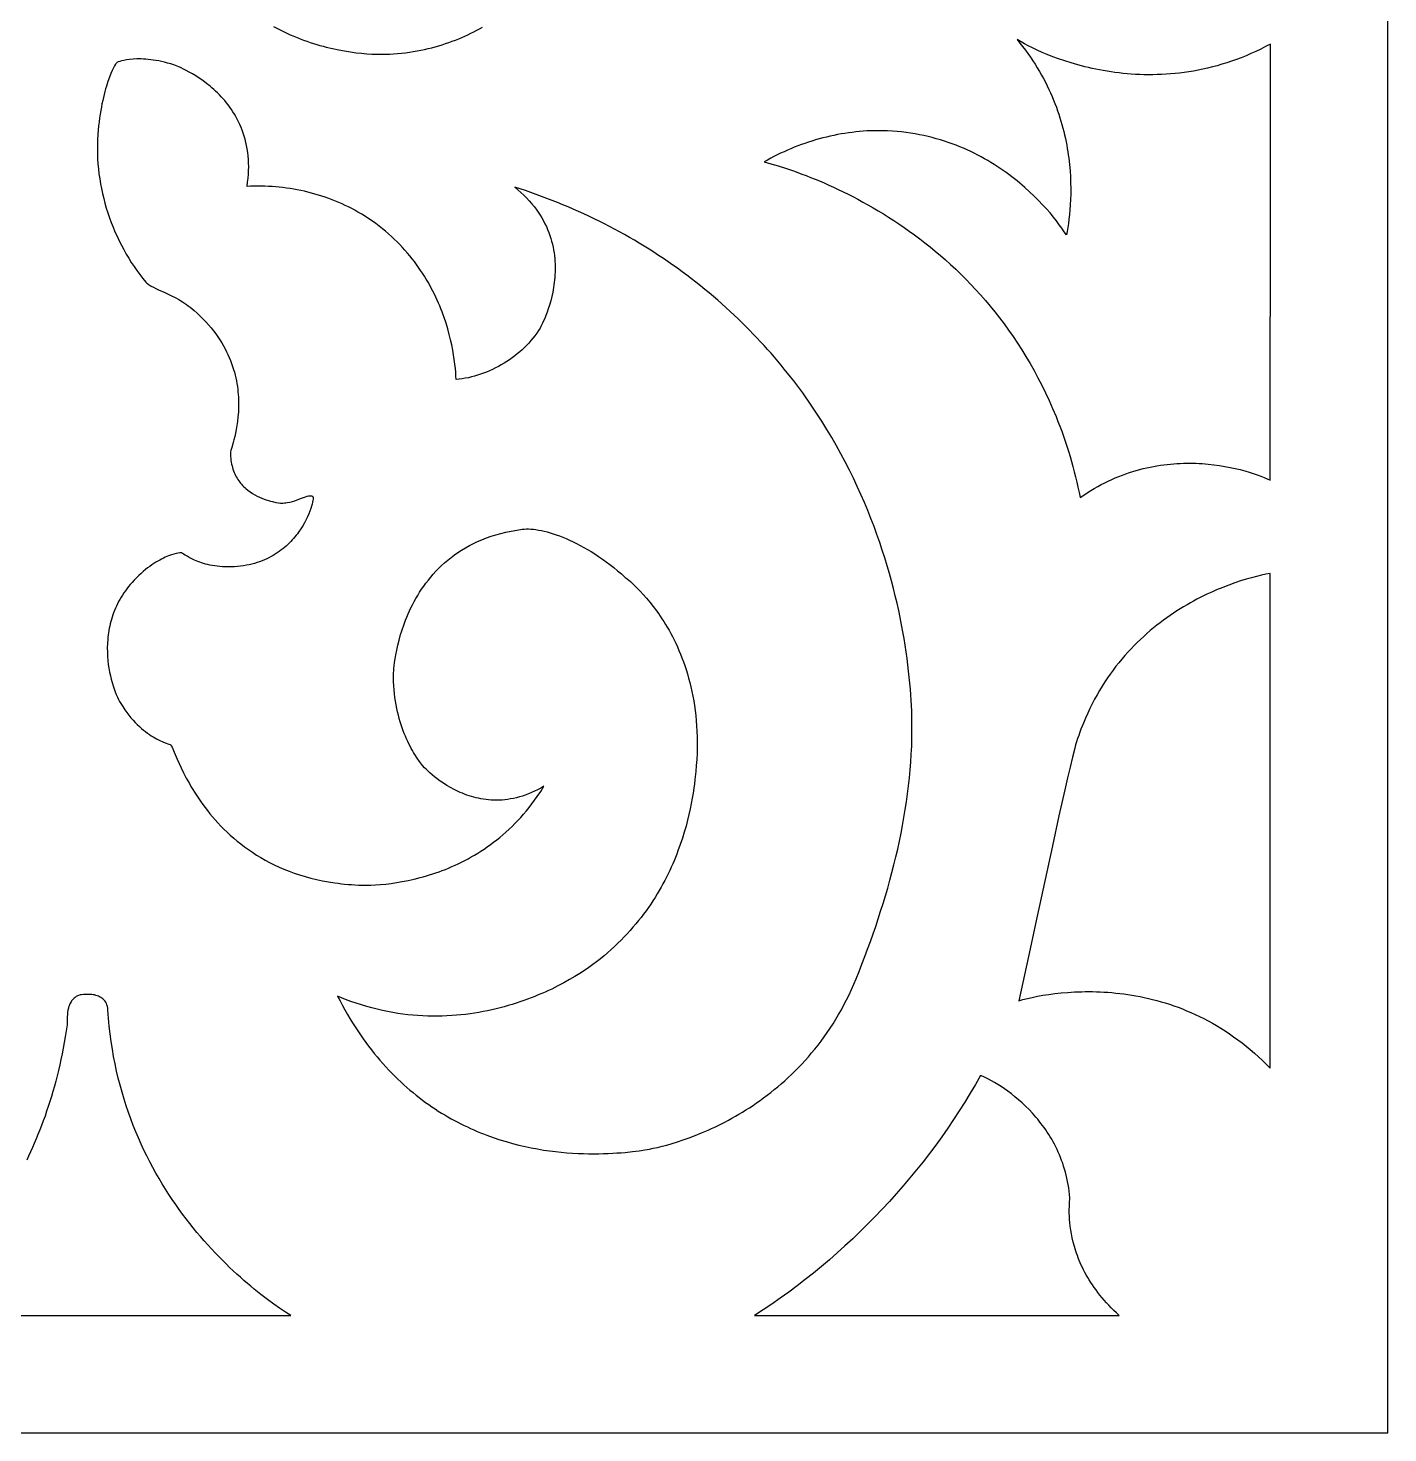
# Model space of a CAD drawing. Extents: x -250 to 250, y -250 to 250.
# Drawn here: x 18.2 to 250, y -250 to -10.6 of the extents above; entities that cross this region are included whole.
import ezdxf

# ---------------------------------------------------------------- set-up
doc = ezdxf.new("R2010")
doc.units = 0
doc.layers.add('LAYER_1', color=18, linetype='CONTINUOUS')
doc.layers.add('LAYER_2', color=18, linetype='CONTINUOUS')

msp = doc.modelspace()

# ---------------------------------------------------------------- linework, layer by layer
at = {"layer": 'LAYER_1'}
msp.add_lwpolyline([(-250, -250), (250, -250), (250, 250), (-250, 250)], close=True, dxfattribs=at)
at = {"layer": 'LAYER_2'}
for points in [[(60.09, -10.37), (60.66, -10.68), (61.23, -10.97), (61.8, -11.25), (62.37, -11.52), (62.94, -11.78), (63.51, -12.02), (64.08, -12.26), (64.64, -12.48), (65.2, -12.69), (65.77, -12.89), (66.32, -13.08), (66.88, -13.26), (67.43, -13.43), (67.98, -13.59), (68.53, -13.74), (69.07, -13.88), (70.13, -14.14), (71.18, -14.36), (72.2, -14.55), (73.19, -14.71), (74.16, -14.84), (75.09, -14.94), (75.99, -15.01), (76.85, -15.07), (77.67, -15.1), (78.45, -15.11), (79.18, -15.1), (79.87, -15.08), (80.51, -15.04), (81.2, -14.99), (81.88, -14.92), (82.56, -14.84), (83.23, -14.75), (83.89, -14.65), (84.54, -14.54), (85.18, -14.41), (85.81, -14.28), (86.43, -14.14), (87.04, -13.99), (87.65, -13.82), (88.24, -13.65), (88.83, -13.48), (89.41, -13.29), (89.98, -13.09), (90.54, -12.89), (91.09, -12.68), (91.64, -12.46), (92.17, -12.24), (92.7, -12.01), (93.21, -11.77), (93.72, -11.53), (94.22, -11.28), (94.72, -11.02), (95.2, -10.77), (95.67, -10.5)], [(2.92, -230), (63, -230), (62.09, -229.41), (61.12, -228.76), (60.1, -228.04), (59.04, -227.26), (57.93, -226.42), (57.36, -225.97), (56.79, -225.5), (56.21, -225.02), (55.62, -224.53), (55.02, -224.01), (54.42, -223.48), (53.82, -222.94), (53.21, -222.37), (52.59, -221.8), (51.98, -221.2), (51.36, -220.59), (50.74, -219.96), (50.11, -219.31), (49.49, -218.65), (48.87, -217.97), (48.25, -217.27), (47.63, -216.56), (47.02, -215.83), (46.4, -215.08), (45.79, -214.31), (45.19, -213.53), (44.58, -212.73), (43.99, -211.92), (43.4, -211.08), (42.82, -210.23), (42.24, -209.37), (41.68, -208.48), (41.12, -207.58), (40.57, -206.66), (40.03, -205.72), (39.5, -204.77), (38.99, -203.8), (38.49, -202.81), (37.99, -201.81), (37.52, -200.78), (37.05, -199.74), (36.6, -198.68), (36.17, -197.61), (35.75, -196.51), (35.35, -195.4), (34.97, -194.27), (34.6, -193.13), (34.26, -191.96), (33.93, -190.78), (33.62, -189.58), (33.34, -188.36), (33.07, -187.13), (32.83, -185.87), (32.61, -184.6), (32.41, -183.31), (32.24, -182), (32.09, -180.68), (31.96, -179.33), (31.86, -177.97), (31.83, -177.65), (31.77, -177.36), (31.69, -177.09), (31.59, -176.84), (31.47, -176.62), (31.33, -176.41), (31.18, -176.23), (31.01, -176.07), (30.83, -175.93), (30.64, -175.8), (30.44, -175.69), (30.23, -175.59), (30.01, -175.51), (29.79, -175.45), (29.56, -175.39), (29.34, -175.35), (29.11, -175.32), (28.89, -175.3), (28.45, -175.28), (28.04, -175.29), (27.68, -175.31), (27.36, -175.35), (27.11, -175.39), (26.85, -175.45), (26.64, -175.56), (26.44, -175.67), (26.25, -175.8), (26.09, -175.93), (25.93, -176.08), (25.8, -176.23), (25.67, -176.38), (25.56, -176.55), (25.46, -176.72), (25.37, -176.89), (25.29, -177.07), (25.22, -177.25), (25.16, -177.44), (25.11, -177.62), (25.03, -178), (24.97, -178.38), (24.94, -178.74), (24.93, -179.1), (24.92, -179.44), (24.92, -180.04), (24.91, -180.28), (24.89, -180.49), (24.74, -181.5), (24.59, -182.5), (24.42, -183.49), (24.24, -184.46), (24.05, -185.42), (23.85, -186.37), (23.64, -187.31), (23.43, -188.24), (23.2, -189.15), (22.97, -190.05), (22.73, -190.94), (22.48, -191.81), (22.22, -192.68), (21.96, -193.53), (21.69, -194.37), (21.41, -195.2), (21.13, -196.01), (20.84, -196.82), (20.54, -197.61), (20.24, -198.39), (19.93, -199.16), (19.62, -199.92), (19.31, -200.67), (18.99, -201.4), (18.67, -202.12), (18.34, -202.83), (18.01, -203.53)]]:
    msp.add_lwpolyline(points, dxfattribs=at)
for points in [[(186.79, -12.59), (187.28, -13.19), (187.75, -13.79), (188.21, -14.39), (188.65, -14.99), (189.07, -15.6), (189.48, -16.21), (189.88, -16.82), (190.25, -17.43), (190.62, -18.04), (190.97, -18.65), (191.3, -19.26), (191.62, -19.87), (191.93, -20.48), (192.22, -21.09), (192.5, -21.7), (192.76, -22.3), (193.02, -22.91), (193.26, -23.52), (193.49, -24.12), (193.7, -24.72), (193.91, -25.32), (194.1, -25.92), (194.28, -26.51), (194.45, -27.1), (194.61, -27.69), (194.76, -28.28), (194.9, -28.86), (195.03, -29.44), (195.15, -30.01), (195.26, -30.58), (195.36, -31.15), (195.45, -31.71), (195.53, -32.26), (195.61, -32.81), (195.73, -33.9), (195.83, -34.96), (195.89, -36), (195.93, -37.01), (195.95, -38), (195.94, -38.95), (195.91, -39.87), (195.87, -40.76), (195.8, -41.62), (195.73, -42.43), (195.64, -43.21), (195.54, -43.94), (195.43, -44.64), (195.32, -45.29), (195.21, -45.89), (194.84, -45.34), (194.44, -44.76), (193.99, -44.15), (193.5, -43.5), (192.98, -42.84), (192.41, -42.15), (191.79, -41.45), (191.14, -40.74), (190.45, -40.01), (189.71, -39.27), (188.93, -38.53), (188.12, -37.8), (187.69, -37.43), (187.26, -37.06), (186.81, -36.69), (186.36, -36.33), (185.89, -35.97), (185.41, -35.61), (184.93, -35.26), (184.43, -34.9), (183.92, -34.56), (183.41, -34.21), (182.88, -33.88), (182.34, -33.54), (181.79, -33.22), (181.23, -32.9), (180.66, -32.58), (180.09, -32.28), (179.5, -31.98), (178.9, -31.68), (178.29, -31.4), (177.67, -31.13), (177.03, -30.86), (176.39, -30.61), (175.74, -30.36), (175.08, -30.13), (174.41, -29.9), (173.73, -29.69), (173.03, -29.49), (172.33, -29.3), (171.62, -29.12), (170.89, -28.96), (170.16, -28.81), (169.42, -28.67), (168.66, -28.55), (167.9, -28.45), (167.12, -28.35), (166.34, -28.28), (165.54, -28.22), (164.74, -28.17), (163.92, -28.14), (163.09, -28.13), (162.47, -28.14), (161.84, -28.16), (161.21, -28.18), (160.58, -28.22), (159.95, -28.27), (159.32, -28.33), (158.69, -28.41), (158.06, -28.49), (157.43, -28.58), (156.8, -28.69), (156.17, -28.8), (155.55, -28.93), (154.92, -29.06), (154.3, -29.21), (153.68, -29.36), (153.07, -29.53), (152.45, -29.71), (151.84, -29.89), (151.23, -30.09), (150.63, -30.29), (150.03, -30.5), (149.43, -30.73), (148.83, -30.96), (148.25, -31.2), (147.66, -31.45), (147.08, -31.71), (146.5, -31.98), (145.93, -32.25), (145.37, -32.54), (144.81, -32.83), (144.26, -33.13), (143.71, -33.44), (144.85, -33.76), (146.06, -34.12), (147.35, -34.53), (148.7, -34.99), (149.41, -35.24), (150.12, -35.51), (150.86, -35.79), (151.6, -36.08), (152.36, -36.38), (153.13, -36.7), (153.92, -37.04), (154.71, -37.39), (155.51, -37.75), (156.33, -38.13), (157.15, -38.53), (157.99, -38.94), (158.83, -39.37), (159.68, -39.82), (160.53, -40.28), (161.39, -40.76), (162.26, -41.25), (163.13, -41.77), (164.01, -42.3), (164.89, -42.85), (165.77, -43.42), (166.65, -44), (167.54, -44.61), (168.42, -45.23), (169.31, -45.88), (170.2, -46.54), (171.08, -47.22), (171.97, -47.93), (172.85, -48.65), (173.73, -49.39), (174.6, -50.16), (175.47, -50.95), (176.34, -51.75), (177.2, -52.58), (178.06, -53.43), (178.9, -54.31), (179.74, -55.2), (180.58, -56.12), (181.4, -57.06), (182.21, -58.03), (183.02, -59.01), (183.81, -60.02), (184.59, -61.06), (185.36, -62.12), (186.12, -63.2), (186.86, -64.31), (187.59, -65.45), (188.31, -66.61), (189.01, -67.79), (189.7, -69), (190.36, -70.24), (191.02, -71.5), (191.65, -72.79), (192.26, -74.1), (192.86, -75.45), (193.44, -76.82), (193.77, -77.65), (194.1, -78.49), (194.41, -79.34), (194.71, -80.19), (195.01, -81.04), (195.29, -81.9), (195.56, -82.76), (195.82, -83.62), (196.07, -84.49), (196.31, -85.36), (196.55, -86.23), (196.77, -87.11), (196.98, -87.99), (197.18, -88.87), (197.38, -89.75), (197.56, -90.63), (198.16, -90.22), (198.75, -89.83), (199.35, -89.45), (199.94, -89.09), (200.54, -88.75), (201.14, -88.43), (201.74, -88.12), (202.34, -87.83), (202.94, -87.55), (203.54, -87.29), (204.14, -87.04), (204.74, -86.81), (205.34, -86.59), (205.94, -86.39), (206.53, -86.2), (207.12, -86.02), (207.72, -85.86), (208.31, -85.71), (208.9, -85.57), (209.48, -85.44), (210.06, -85.33), (210.64, -85.23), (211.22, -85.14), (211.79, -85.06), (212.36, -84.99), (212.93, -84.93), (213.49, -84.88), (214.05, -84.84), (214.6, -84.82), (215.15, -84.8), (215.7, -84.78), (216.24, -84.78), (216.77, -84.79), (217.3, -84.8), (217.82, -84.82), (218.34, -84.85), (219.35, -84.93), (220.34, -85.04), (221.3, -85.17), (222.22, -85.32), (223.12, -85.49), (223.98, -85.67), (224.81, -85.87), (225.6, -86.08), (226.34, -86.3), (227.05, -86.53), (227.72, -86.76), (228.34, -87), (228.91, -87.23), (229.44, -87.46), (229.93, -87.69), (229.96, -69.11), (229.98, -50.53), (230, -31.95), (230, -13.37), (229.16, -13.81), (228.33, -14.23), (227.5, -14.63), (226.66, -15), (225.83, -15.36), (225.01, -15.69), (224.18, -16), (223.35, -16.3), (222.53, -16.57), (221.71, -16.82), (220.9, -17.06), (220.08, -17.27), (219.27, -17.47), (218.47, -17.65), (217.67, -17.82), (216.87, -17.96), (216.08, -18.09), (215.29, -18.21), (214.5, -18.31), (213.72, -18.39), (212.95, -18.46), (212.18, -18.51), (211.42, -18.55), (210.66, -18.58), (209.91, -18.6), (209.17, -18.6), (208.43, -18.59), (207.7, -18.56), (206.98, -18.53), (206.27, -18.48), (205.56, -18.43), (204.86, -18.36), (204.17, -18.29), (203.48, -18.2), (202.81, -18.11), (202.14, -18), (201.49, -17.89), (200.84, -17.77), (200.2, -17.65), (199.57, -17.51), (198.96, -17.38), (198.35, -17.23), (197.75, -17.08), (197.16, -16.92), (196.02, -16.59), (194.93, -16.25), (193.88, -15.89), (192.89, -15.53), (191.94, -15.15), (191.05, -14.78), (190.21, -14.4), (189.43, -14.03), (188.71, -13.66), (188.04, -13.31)], [(106.16, -139.82), (105.62, -140.13), (105.09, -140.41), (104.56, -140.67), (104.03, -140.91), (103.51, -141.13), (102.99, -141.32), (102.48, -141.5), (101.97, -141.65), (101.46, -141.78), (100.96, -141.9), (100.47, -141.99), (99.98, -142.07), (99.5, -142.13), (99.02, -142.17), (98.55, -142.19), (98.09, -142.2), (97.63, -142.2), (97.17, -142.18), (96.73, -142.14), (96.29, -142.1), (95.85, -142.04), (95.43, -141.97), (95.01, -141.88), (94.59, -141.79), (94.19, -141.69), (93.79, -141.57), (93.4, -141.45), (93.01, -141.32), (92.64, -141.18), (92.27, -141.03), (91.91, -140.88), (91.55, -140.72), (91.21, -140.55), (90.87, -140.39), (90.22, -140.03), (89.61, -139.67), (89.03, -139.3), (88.49, -138.93), (87.99, -138.56), (87.53, -138.2), (87.1, -137.85), (86.72, -137.51), (86.38, -137.2), (86.08, -136.92), (85.83, -136.66), (85.46, -136.27), (85.28, -136.06), (84.93, -135.58), (84.55, -135.04), (84.15, -134.43), (83.95, -134.1), (83.75, -133.75), (83.55, -133.38), (83.34, -133), (83.14, -132.6), (82.94, -132.19), (82.74, -131.76), (82.55, -131.31), (82.36, -130.85), (82.17, -130.37), (81.99, -129.87), (81.82, -129.36), (81.65, -128.83), (81.49, -128.29), (81.35, -127.73), (81.21, -127.15), (81.08, -126.56), (80.96, -125.96), (80.86, -125.33), (80.77, -124.7), (80.69, -124.04), (80.63, -123.38), (80.58, -122.69), (80.55, -122), (80.53, -121.29), (80.54, -120.56), (80.56, -120.13), (80.59, -119.76), (80.64, -119.3), (80.71, -118.75), (80.8, -118.12), (80.92, -117.41), (81.07, -116.64), (81.25, -115.81), (81.47, -114.92), (81.73, -113.99), (81.88, -113.51), (82.04, -113.02), (82.21, -112.53), (82.39, -112.02), (82.59, -111.51), (82.79, -110.99), (83.02, -110.47), (83.25, -109.95), (83.5, -109.42), (83.76, -108.89), (84.04, -108.36), (84.34, -107.83), (84.65, -107.3), (84.98, -106.77), (85.32, -106.24), (85.68, -105.72), (86.06, -105.2), (86.46, -104.69), (86.87, -104.18), (87.31, -103.67), (87.76, -103.18), (88.23, -102.69), (88.73, -102.22), (89.24, -101.75), (89.77, -101.29), (90.33, -100.85), (90.91, -100.42), (91.51, -100), (92.13, -99.59), (92.78, -99.2), (93.45, -98.83), (94.14, -98.48), (94.86, -98.14), (95.6, -97.82), (96.36, -97.52), (97.16, -97.24), (97.97, -96.98), (98.82, -96.75), (99.69, -96.53), (100.59, -96.35), (101.52, -96.18), (102.47, -96.04), (102.81, -96.01), (103.17, -95.99), (103.55, -95.99), (103.95, -96.01), (104.37, -96.04), (104.8, -96.1), (105.25, -96.17), (105.72, -96.25), (106.2, -96.36), (106.7, -96.48), (107.21, -96.63), (107.73, -96.79), (108.27, -96.97), (108.82, -97.17), (109.38, -97.39), (109.95, -97.63), (110.53, -97.89), (111.12, -98.16), (111.72, -98.46), (112.33, -98.78), (112.95, -99.12), (113.57, -99.48), (114.2, -99.85), (114.83, -100.25), (115.47, -100.68), (116.12, -101.12), (116.76, -101.58), (117.41, -102.07), (118.07, -102.57), (118.72, -103.1), (119.38, -103.65), (120.03, -104.23), (120.33, -104.48), (120.89, -104.96), (121.25, -105.29), (121.65, -105.67), (122.1, -106.11), (122.58, -106.6), (123.1, -107.16), (123.64, -107.78), (124.21, -108.45), (124.79, -109.19), (125.38, -109.98), (125.68, -110.4), (125.98, -110.84), (126.28, -111.29), (126.58, -111.76), (126.88, -112.24), (127.18, -112.74), (127.48, -113.25), (127.77, -113.78), (128.06, -114.33), (128.34, -114.89), (128.62, -115.47), (128.9, -116.06), (129.17, -116.67), (129.43, -117.3), (129.68, -117.94), (129.93, -118.6), (130.17, -119.27), (130.4, -119.96), (130.62, -120.67), (130.82, -121.39), (131.02, -122.13), (131.21, -122.89), (131.38, -123.66), (131.54, -124.45), (131.69, -125.26), (131.82, -126.08), (131.93, -126.93), (132.03, -127.78), (132.12, -128.66), (132.19, -129.55), (132.24, -130.46), (132.27, -131.39), (132.28, -132.33), (132.28, -133.29), (132.25, -134.27), (132.2, -135.26), (132.13, -136.28), (132.04, -137.31), (131.9, -138.65), (131.81, -139.39), (131.7, -140.17), (131.58, -140.99), (131.44, -141.85), (131.27, -142.74), (131.09, -143.67), (130.88, -144.62), (130.64, -145.6), (130.38, -146.61), (130.08, -147.64), (129.76, -148.69), (129.4, -149.76), (129.01, -150.85), (128.8, -151.4), (128.58, -151.96), (128.35, -152.51), (128.11, -153.07), (127.85, -153.63), (127.59, -154.2), (127.32, -154.76), (127.04, -155.33), (126.75, -155.9), (126.44, -156.47), (126.13, -157.04), (125.8, -157.61), (125.46, -158.18), (125.11, -158.75), (124.74, -159.32), (124.36, -159.89), (123.97, -160.46), (123.57, -161.03), (123.15, -161.6), (122.72, -162.16), (122.28, -162.72), (121.82, -163.28), (121.34, -163.84), (120.86, -164.4), (120.35, -164.95), (119.84, -165.5), (119.3, -166.04), (118.76, -166.58), (118.19, -167.12), (117.61, -167.65), (117.02, -168.18), (116.4, -168.7), (115.78, -169.22), (115.13, -169.73), (114.51, -170.2), (113.83, -170.69), (113.09, -171.19), (112.29, -171.71), (111.44, -172.24), (110.53, -172.77), (109.56, -173.31), (108.54, -173.84), (107.48, -174.37), (106.92, -174.63), (106.36, -174.88), (105.78, -175.14), (105.19, -175.39), (104.59, -175.63), (103.98, -175.87), (103.36, -176.11), (102.73, -176.34), (102.08, -176.56), (101.43, -176.78), (100.76, -176.99), (100.08, -177.19), (99.4, -177.38), (98.7, -177.57), (98, -177.74), (97.28, -177.91), (96.56, -178.07), (95.82, -178.21), (95.08, -178.35), (94.33, -178.47), (93.57, -178.59), (92.8, -178.69), (92.02, -178.77), (91.24, -178.85), (90.44, -178.91), (89.64, -178.95), (88.84, -178.98), (88.02, -179), (87.2, -179), (86.37, -178.98), (85.53, -178.95), (84.69, -178.9), (83.84, -178.83), (82.99, -178.75), (82.13, -178.64), (81.26, -178.52), (80.39, -178.38), (79.51, -178.21), (78.63, -178.03), (77.74, -177.83), (76.85, -177.6), (75.95, -177.36), (75.05, -177.09), (74.14, -176.8), (73.23, -176.48), (72.32, -176.14), (71, -175.61), (71.41, -176.4), (71.82, -177.18), (72.24, -177.94), (72.67, -178.69), (73.1, -179.42), (73.54, -180.13), (73.99, -180.83), (74.44, -181.52), (74.89, -182.19), (75.35, -182.85), (75.82, -183.5), (76.29, -184.13), (76.76, -184.75), (77.25, -185.35), (77.73, -185.94), (78.22, -186.52), (78.71, -187.08), (79.21, -187.63), (79.71, -188.17), (80.22, -188.7), (80.73, -189.21), (81.24, -189.71), (81.76, -190.2), (82.28, -190.68), (82.8, -191.14), (83.32, -191.59), (83.85, -192.03), (84.38, -192.46), (84.92, -192.88), (85.45, -193.29), (85.99, -193.68), (86.53, -194.07), (87.07, -194.44), (87.61, -194.81), (88.16, -195.16), (88.71, -195.5), (89.25, -195.83), (89.8, -196.15), (90.35, -196.47), (90.9, -196.77), (91.46, -197.06), (92.01, -197.34), (92.56, -197.62), (93.11, -197.88), (93.67, -198.13), (94.22, -198.38), (94.77, -198.62), (95.33, -198.85), (95.88, -199.07), (96.43, -199.28), (97.53, -199.67), (98.63, -200.04), (99.72, -200.37), (100.8, -200.68), (101.88, -200.95), (102.95, -201.2), (104.01, -201.43), (105.05, -201.62), (106.09, -201.8), (107.11, -201.95), (108.12, -202.07), (109.11, -202.18), (110.08, -202.27), (111.04, -202.34), (111.97, -202.39), (112.89, -202.42), (113.78, -202.44), (114.65, -202.45), (115.5, -202.44), (116.32, -202.42), (117.11, -202.4), (117.88, -202.36), (118.61, -202.31), (119.32, -202.26), (120, -202.2), (121.25, -202.06), (122.37, -201.92), (123.34, -201.77), (124.15, -201.63), (124.79, -201.51), (125.53, -201.35), (126.31, -201.17), (127.13, -200.95), (128.01, -200.7), (128.93, -200.42), (129.9, -200.09), (130.91, -199.74), (131.96, -199.34), (133.03, -198.9), (134.14, -198.42), (134.7, -198.16), (135.27, -197.9), (135.85, -197.62), (136.43, -197.33), (137.01, -197.03), (137.6, -196.72), (138.19, -196.39), (138.79, -196.05), (139.39, -195.71), (139.99, -195.35), (140.59, -194.97), (141.19, -194.59), (141.8, -194.19), (142.4, -193.77), (143.01, -193.35), (143.61, -192.91), (144.22, -192.46), (144.82, -191.99), (145.42, -191.51), (146.02, -191.02), (146.62, -190.51), (147.21, -189.99), (147.8, -189.45), (148.39, -188.9), (148.97, -188.33), (149.55, -187.75), (150.12, -187.15), (150.68, -186.54), (151.24, -185.91), (151.79, -185.26), (152.34, -184.6), (152.88, -183.93), (153.41, -183.23), (153.93, -182.52), (154.44, -181.79), (154.94, -181.05), (155.44, -180.29), (155.92, -179.51), (156.39, -178.72), (156.85, -177.9), (157.3, -177.07), (157.74, -176.22), (158.16, -175.36), (158.58, -174.47), (158.97, -173.57), (159.36, -172.65), (159.86, -171.39), (160.36, -170.12), (160.85, -168.84), (161.32, -167.57), (161.79, -166.28), (162.25, -164.99), (162.7, -163.7), (163.13, -162.4), (163.55, -161.1), (163.96, -159.79), (164.36, -158.47), (164.75, -157.16), (165.12, -155.84), (165.47, -154.51), (165.81, -153.19), (166.14, -151.85), (166.45, -150.52), (166.74, -149.18), (167.02, -147.84), (167.28, -146.5), (167.52, -145.16), (167.75, -143.81), (167.95, -142.46), (168.14, -141.11), (168.31, -139.76), (168.46, -138.41), (168.58, -137.05), (168.69, -135.7), (168.77, -134.34), (168.84, -132.98), (168.88, -131.63), (168.89, -130.27), (168.89, -129.5), (168.88, -128.69), (168.87, -127.86), (168.84, -126.99), (168.8, -126.1), (168.75, -125.18), (168.69, -124.24), (168.62, -123.27), (168.53, -122.27), (168.43, -121.25), (168.32, -120.21), (168.2, -119.14), (168.06, -118.05), (167.9, -116.94), (167.73, -115.81), (167.54, -114.66), (167.34, -113.49), (167.12, -112.3), (166.88, -111.1), (166.62, -109.88), (166.34, -108.64), (166.05, -107.39), (165.73, -106.12), (165.39, -104.85), (165.04, -103.55), (164.66, -102.25), (164.26, -100.93), (163.83, -99.61), (163.39, -98.28), (162.91, -96.93), (162.42, -95.58), (161.9, -94.22), (161.35, -92.86), (160.78, -91.49), (160.18, -90.11), (159.56, -88.73), (158.91, -87.35), (158.23, -85.96), (157.52, -84.57), (156.78, -83.19), (156.01, -81.8), (155.21, -80.41), (154.38, -79.02), (153.52, -77.64), (152.63, -76.26), (151.7, -74.88), (151.23, -74.19), (150.75, -73.5), (150.26, -72.82), (149.76, -72.14), (149.25, -71.45), (148.73, -70.77), (148.21, -70.09), (147.67, -69.42), (147.13, -68.74), (146.58, -68.07), (146.02, -67.4), (145.45, -66.73), (144.87, -66.06), (144.28, -65.4), (143.68, -64.74), (143.08, -64.08), (142.46, -63.42), (141.84, -62.77), (141.2, -62.12), (140.56, -61.47), (139.9, -60.82), (139.24, -60.18), (138.57, -59.54), (137.88, -58.91), (137.19, -58.28), (136.49, -57.65), (135.78, -57.02), (135.05, -56.4), (134.32, -55.78), (133.58, -55.17), (132.83, -54.56), (132.06, -53.96), (131.29, -53.36), (130.5, -52.76), (129.71, -52.17), (128.9, -51.58), (128.12, -51.02), (127.32, -50.46), (126.52, -49.92), (125.71, -49.38), (124.9, -48.85), (124.08, -48.33), (123.25, -47.81), (122.42, -47.31), (121.58, -46.81), (120.74, -46.32), (119.9, -45.84), (119.04, -45.37), (118.19, -44.91), (117.33, -44.45), (116.46, -44.01), (115.59, -43.57), (114.71, -43.14), (113.83, -42.72), (112.95, -42.31), (112.06, -41.9), (111.17, -41.51), (110.28, -41.12), (109.38, -40.74), (108.48, -40.37), (107.58, -40.01), (106.67, -39.66), (105.76, -39.32), (104.85, -38.98), (103.93, -38.65), (103.02, -38.34), (102.1, -38.03), (101.18, -37.73), (101.73, -38.19), (102.25, -38.65), (102.74, -39.12), (103.21, -39.59), (103.66, -40.07), (104.07, -40.55), (104.47, -41.03), (104.84, -41.52), (105.18, -42.01), (105.5, -42.5), (105.8, -42.99), (106.08, -43.49), (106.34, -43.98), (106.58, -44.48), (106.79, -44.98), (106.99, -45.48), (107.17, -45.97), (107.33, -46.47), (107.47, -46.97), (107.6, -47.46), (107.71, -47.95), (107.8, -48.44), (107.88, -48.93), (107.95, -49.41), (108, -49.89), (108.03, -50.37), (108.06, -50.84), (108.07, -51.3), (108.07, -51.77), (108.06, -52.22), (108.04, -52.67), (108.01, -53.12), (107.97, -53.56), (107.92, -53.99), (107.87, -54.41), (107.81, -54.83), (107.66, -55.63), (107.49, -56.4), (107.31, -57.14), (107.11, -57.83), (106.9, -58.47), (106.7, -59.07), (106.49, -59.62), (106.29, -60.11), (106.1, -60.55), (105.93, -60.92), (105.66, -61.48), (105.5, -61.75), (105.23, -62.2), (104.93, -62.64), (104.62, -63.07), (104.29, -63.49), (103.95, -63.9), (103.59, -64.31), (103.22, -64.7), (102.84, -65.08), (102.44, -65.46), (102.03, -65.82), (101.61, -66.17), (101.18, -66.51), (100.74, -66.84), (100.29, -67.16), (99.82, -67.47), (99.36, -67.76), (98.88, -68.04), (98.39, -68.31), (97.9, -68.56), (97.41, -68.8), (96.9, -69.03), (96.4, -69.25), (95.88, -69.44), (95.37, -69.63), (94.85, -69.8), (94.33, -69.95), (93.81, -70.09), (93.28, -70.21), (92.76, -70.32), (92.23, -70.4), (91.71, -70.48), (91.18, -70.53), (91.16, -69.94), (91.12, -69.3), (91.07, -68.62), (90.99, -67.89), (90.89, -67.13), (90.77, -66.33), (90.63, -65.5), (90.46, -64.64), (90.26, -63.75), (90.03, -62.83), (89.77, -61.9), (89.48, -60.94), (89.16, -59.97), (88.98, -59.48), (88.79, -58.98), (88.6, -58.49), (88.4, -57.99), (88.18, -57.49), (87.96, -56.98), (87.73, -56.48), (87.49, -55.97), (87.23, -55.46), (86.97, -54.96), (86.69, -54.45), (86.41, -53.94), (86.11, -53.44), (85.8, -52.93), (85.48, -52.43), (85.15, -51.93), (84.8, -51.43), (84.45, -50.93), (84.08, -50.43), (83.7, -49.94), (83.3, -49.45), (82.9, -48.97), (82.48, -48.49), (82.04, -48.01), (81.6, -47.54), (81.14, -47.07), (80.66, -46.61), (80.17, -46.15), (79.67, -45.7), (79.15, -45.26), (78.62, -44.83), (78.07, -44.4), (77.51, -43.97), (76.93, -43.56), (76.34, -43.15), (75.73, -42.76), (75.1, -42.37), (74.46, -41.99), (73.93, -41.69), (73.4, -41.4), (72.86, -41.13), (72.31, -40.86), (71.75, -40.6), (71.19, -40.36), (70.63, -40.12), (70.05, -39.89), (69.48, -39.68), (68.9, -39.47), (68.31, -39.28), (67.72, -39.1), (67.13, -38.92), (66.53, -38.76), (65.93, -38.61), (65.33, -38.46), (64.73, -38.33), (64.12, -38.21), (63.51, -38.1), (62.9, -38), (62.29, -37.91), (61.68, -37.83), (61.06, -37.76), (60.45, -37.7), (59.83, -37.66), (59.22, -37.62), (58.61, -37.59), (57.99, -37.58), (57.38, -37.57), (56.77, -37.58), (56.16, -37.6), (55.56, -37.62), (55.66, -36.92), (55.74, -36.24), (55.79, -35.56), (55.83, -34.9), (55.84, -34.26), (55.83, -33.63), (55.8, -33.01), (55.75, -32.41), (55.68, -31.82), (55.6, -31.24), (55.49, -30.68), (55.37, -30.13), (55.24, -29.59), (55.09, -29.06), (54.92, -28.55), (54.74, -28.05), (54.55, -27.57), (54.34, -27.09), (54.13, -26.63), (53.9, -26.18), (53.66, -25.74), (53.41, -25.32), (53.15, -24.9), (52.89, -24.5), (52.61, -24.11), (52.33, -23.73), (52.04, -23.37), (51.75, -23.01), (51.45, -22.67), (51.14, -22.34), (50.84, -22.01), (50.53, -21.7), (50.21, -21.4), (49.9, -21.12), (49.59, -20.84), (49.27, -20.57), (48.64, -20.07), (48.02, -19.6), (47.41, -19.18), (46.82, -18.79), (46.25, -18.45), (45.71, -18.14), (45.21, -17.87), (44.74, -17.63), (44.32, -17.43), (43.96, -17.27), (43.39, -17.03), (43.1, -16.93), (42.56, -16.76), (42.03, -16.61), (41.51, -16.47), (41.01, -16.36), (40.52, -16.25), (40.04, -16.17), (39.58, -16.09), (39.14, -16.03), (38.71, -15.99), (38.29, -15.95), (37.89, -15.93), (37.51, -15.91), (37.14, -15.91), (36.79, -15.91), (36.13, -15.94), (35.54, -15.99), (35.01, -16.06), (34.56, -16.15), (34.17, -16.24), (33.86, -16.32), (33.62, -16.41), (33.46, -16.48), (33.37, -16.52), (33.29, -16.62), (33.16, -16.8), (33, -17.07), (32.81, -17.43), (32.59, -17.87), (32.36, -18.41), (32.11, -19.03), (31.85, -19.75), (31.59, -20.56), (31.46, -21), (31.33, -21.46), (31.21, -21.94), (31.08, -22.45), (30.96, -22.98), (30.84, -23.53), (30.73, -24.1), (30.62, -24.7), (30.52, -25.32), (30.43, -25.97), (30.34, -26.64), (30.26, -27.33), (30.19, -28.05), (30.13, -28.78), (30.08, -29.61), (30.05, -30.44), (30.05, -31.28), (30.06, -32.11), (30.1, -32.95), (30.15, -33.79), (30.23, -34.64), (30.33, -35.48), (30.45, -36.32), (30.59, -37.16), (30.75, -38), (30.93, -38.83), (31.13, -39.66), (31.35, -40.49), (31.58, -41.32), (31.84, -42.13), (32.12, -42.95), (32.41, -43.75), (32.72, -44.55), (33.05, -45.34), (33.4, -46.12), (33.76, -46.89), (34.15, -47.65), (34.55, -48.4), (34.96, -49.14), (35.39, -49.86), (35.84, -50.58), (36.31, -51.28), (36.79, -51.96), (37.29, -52.63), (37.8, -53.29), (38.33, -53.92), (38.44, -54.05), (38.57, -54.16), (38.71, -54.28), (38.86, -54.39), (39.03, -54.5), (39.21, -54.6), (39.6, -54.81), (40.03, -55.02), (40.5, -55.24), (41.55, -55.7), (42.12, -55.96), (42.7, -56.25), (43.31, -56.56), (43.94, -56.91), (44.26, -57.1), (44.58, -57.3), (44.9, -57.51), (45.22, -57.73), (45.55, -57.97), (45.87, -58.21), (46.2, -58.47), (46.53, -58.75), (47.07, -59.24), (47.59, -59.73), (48.09, -60.22), (48.56, -60.72), (49.01, -61.22), (49.44, -61.72), (49.84, -62.23), (50.22, -62.73), (50.58, -63.24), (50.92, -63.75), (51.24, -64.25), (51.54, -64.76), (51.81, -65.27), (52.07, -65.78), (52.31, -66.28), (52.54, -66.79), (52.74, -67.29), (52.93, -67.79), (53.11, -68.29), (53.26, -68.79), (53.4, -69.28), (53.53, -69.77), (53.65, -70.26), (53.75, -70.74), (53.83, -71.22), (53.91, -71.69), (53.97, -72.16), (54.02, -72.63), (54.06, -73.08), (54.09, -73.53), (54.11, -73.98), (54.12, -74.42), (54.12, -74.85), (54.11, -75.28), (54.08, -76.1), (54.02, -76.9), (53.93, -77.65), (53.83, -78.37), (53.71, -79.05), (53.59, -79.68), (53.46, -80.26), (53.33, -80.8), (53.2, -81.28), (52.97, -82.08), (52.81, -82.64), (52.76, -82.82), (52.75, -82.94), (52.75, -83.29), (52.76, -83.64), (52.79, -83.98), (52.82, -84.31), (52.87, -84.63), (52.93, -84.94), (53, -85.24), (53.07, -85.54), (53.16, -85.82), (53.26, -86.09), (53.36, -86.36), (53.48, -86.62), (53.6, -86.87), (53.73, -87.11), (53.86, -87.34), (54, -87.56), (54.15, -87.78), (54.31, -87.99), (54.47, -88.19), (54.63, -88.38), (54.8, -88.57), (54.98, -88.75), (55.16, -88.92), (55.34, -89.09), (55.72, -89.4), (56.1, -89.68), (56.5, -89.94), (56.9, -90.18), (57.3, -90.39), (57.7, -90.58), (58.09, -90.75), (58.48, -90.9), (58.85, -91.03), (59.21, -91.15), (59.56, -91.25), (59.89, -91.33), (60.47, -91.46), (60.93, -91.54), (61.26, -91.58), (61.43, -91.59), (61.67, -91.58), (61.92, -91.56), (62.16, -91.54), (62.39, -91.5), (62.85, -91.41), (63.29, -91.3), (63.72, -91.17), (64.12, -91.03), (64.87, -90.75), (65.2, -90.62), (65.52, -90.5), (65.8, -90.41), (66.06, -90.35), (66.18, -90.33), (66.29, -90.32), (66.4, -90.32), (66.49, -90.33), (66.58, -90.35), (66.67, -90.39), (66.74, -90.44), (66.8, -90.5), (66.82, -90.53), (66.83, -90.58), (66.84, -90.71), (66.83, -90.9), (66.8, -91.14), (66.74, -91.42), (66.66, -91.75), (66.56, -92.12), (66.43, -92.52), (66.27, -92.95), (66.09, -93.41), (65.88, -93.9), (65.64, -94.4), (65.36, -94.92), (65.06, -95.45), (64.72, -95.98), (64.35, -96.52), (64.15, -96.79), (63.94, -97.06), (63.73, -97.33), (63.5, -97.6), (63.26, -97.86), (63.02, -98.13), (62.76, -98.39), (62.5, -98.64), (62.23, -98.89), (61.94, -99.14), (61.65, -99.38), (61.34, -99.62), (61.03, -99.85), (60.7, -100.07), (60.37, -100.29), (60.02, -100.5), (59.66, -100.7), (59.29, -100.9), (58.91, -101.08), (58.52, -101.26), (58.12, -101.42), (57.7, -101.58), (57.28, -101.72), (56.84, -101.85), (56.39, -101.97), (55.93, -102.08), (55.45, -102.18), (54.97, -102.26), (54.47, -102.33), (53.96, -102.38), (53.43, -102.42), (52.89, -102.44), (52.38, -102.45), (51.88, -102.44), (51.39, -102.42), (50.93, -102.39), (50.48, -102.34), (50.05, -102.29), (49.63, -102.22), (49.24, -102.14), (48.85, -102.06), (48.49, -101.97), (48.14, -101.87), (47.81, -101.77), (47.49, -101.66), (47.19, -101.55), (46.63, -101.32), (46.14, -101.09), (45.71, -100.86), (45.34, -100.65), (45.03, -100.46), (44.58, -100.16), (44.45, -100.07), (44.36, -100.04), (44.26, -100.04), (44.08, -100.05), (43.82, -100.09), (43.5, -100.16), (43.11, -100.26), (42.66, -100.4), (42.15, -100.59), (41.88, -100.7), (41.6, -100.82), (41.3, -100.96), (41, -101.11), (40.68, -101.28), (40.36, -101.46), (40.03, -101.66), (39.69, -101.88), (39.34, -102.11), (38.98, -102.36), (38.62, -102.63), (38.25, -102.92), (37.88, -103.23), (37.5, -103.56), (37.12, -103.92), (36.74, -104.29), (36.35, -104.69), (35.96, -105.11), (35.66, -105.46), (35.36, -105.81), (35.08, -106.17), (34.82, -106.53), (34.56, -106.89), (34.32, -107.26), (34.1, -107.63), (33.88, -108), (33.68, -108.37), (33.48, -108.74), (33.3, -109.12), (33.13, -109.49), (32.98, -109.87), (32.83, -110.25), (32.69, -110.63), (32.57, -111.01), (32.45, -111.39), (32.34, -111.77), (32.25, -112.15), (32.16, -112.53), (32.08, -112.91), (32.01, -113.29), (31.95, -113.66), (31.9, -114.04), (31.85, -114.42), (31.82, -114.79), (31.77, -115.53), (31.75, -116.26), (31.76, -116.98), (31.79, -117.69), (31.85, -118.39), (31.92, -119.06), (32.02, -119.73), (32.14, -120.37), (32.27, -120.99), (32.41, -121.59), (32.57, -122.17), (32.74, -122.72), (32.91, -123.24), (33.09, -123.74), (33.28, -124.2), (33.47, -124.63), (33.66, -125.03), (33.85, -125.39), (34.03, -125.71), (34.37, -126.26), (34.72, -126.78), (35.07, -127.27), (35.43, -127.73), (35.78, -128.17), (36.14, -128.57), (36.5, -128.96), (36.85, -129.32), (37.21, -129.65), (37.56, -129.96), (37.91, -130.25), (38.25, -130.52), (38.59, -130.77), (38.92, -131), (39.24, -131.21), (39.55, -131.4), (39.86, -131.58), (40.15, -131.74), (40.7, -132.02), (41.19, -132.24), (41.62, -132.41), (42.26, -132.65), (42.45, -132.73), (42.52, -132.76), (42.55, -132.79), (42.6, -132.85), (42.65, -132.93), (42.78, -133.19), (43.14, -134.02), (43.65, -135.21), (43.97, -135.92), (44.33, -136.7), (44.75, -137.54), (45.21, -138.43), (45.73, -139.37), (46.01, -139.86), (46.31, -140.35), (46.62, -140.85), (46.94, -141.36), (47.29, -141.87), (47.64, -142.39), (48.02, -142.91), (48.41, -143.44), (48.81, -143.97), (49.24, -144.5), (49.68, -145.03), (50.14, -145.56), (50.61, -146.08), (51.11, -146.61), (51.63, -147.13), (52.16, -147.65), (52.71, -148.16), (53.29, -148.67), (53.88, -149.17), (54.5, -149.66), (55.13, -150.15), (55.79, -150.62), (56.47, -151.08), (57.17, -151.54), (57.89, -151.97), (58.64, -152.4), (59.41, -152.81), (60.2, -153.21), (61.01, -153.59), (61.85, -153.95), (62.72, -154.29), (63.61, -154.62), (64.52, -154.93), (65.46, -155.21), (66.42, -155.47), (67.41, -155.71), (68.43, -155.93), (69.47, -156.12), (70.54, -156.29), (71.09, -156.36), (71.64, -156.43), (72.2, -156.49), (72.77, -156.54), (73.34, -156.59), (73.92, -156.63), (74.54, -156.66), (75.21, -156.67), (75.92, -156.67), (76.68, -156.66), (77.48, -156.62), (78.33, -156.56), (79.2, -156.48), (80.11, -156.37), (81.05, -156.24), (82.02, -156.07), (83.02, -155.88), (84.04, -155.65), (85.07, -155.39), (85.6, -155.25), (86.13, -155.1), (86.66, -154.94), (87.2, -154.77), (87.74, -154.58), (88.28, -154.39), (88.83, -154.19), (89.37, -153.98), (89.92, -153.76), (90.47, -153.52), (91.02, -153.28), (91.57, -153.02), (92.12, -152.75), (92.68, -152.47), (93.23, -152.18), (93.78, -151.87), (94.33, -151.55), (94.88, -151.22), (95.42, -150.88), (95.97, -150.52), (96.51, -150.15), (97.05, -149.77), (97.58, -149.37), (98.12, -148.96), (98.64, -148.53), (99.17, -148.09), (99.69, -147.63), (100.21, -147.16), (100.72, -146.67), (101.22, -146.17), (101.72, -145.65), (102.21, -145.12), (102.7, -144.57), (103.18, -144), (103.65, -143.42), (104.12, -142.82), (104.58, -142.2), (105.03, -141.56), (105.61, -140.7)], [(229.93, -187.88), (229.93, -103.57), (229.21, -103.71), (228.44, -103.87), (227.62, -104.07), (226.76, -104.29), (225.85, -104.55), (224.9, -104.84), (223.91, -105.17), (222.9, -105.54), (221.85, -105.94), (220.78, -106.38), (220.24, -106.62), (219.69, -106.87), (219.14, -107.12), (218.58, -107.39), (218.02, -107.67), (217.46, -107.96), (216.89, -108.27), (216.33, -108.58), (215.76, -108.91), (215.18, -109.24), (214.61, -109.59), (214.04, -109.96), (213.47, -110.33), (212.89, -110.72), (212.32, -111.12), (211.75, -111.53), (211.18, -111.96), (210.62, -112.39), (210.05, -112.85), (209.49, -113.31), (208.94, -113.79), (208.38, -114.29), (207.83, -114.8), (207.29, -115.32), (206.75, -115.86), (206.22, -116.41), (205.69, -116.97), (205.17, -117.56), (204.66, -118.15), (204.15, -118.77), (203.65, -119.39), (203.16, -120.04), (202.68, -120.7), (202.21, -121.37), (201.75, -122.06), (201.3, -122.77), (200.86, -123.5), (200.43, -124.24), (200.01, -125), (199.6, -125.78), (199.21, -126.57), (198.83, -127.38), (198.46, -128.21), (198.1, -129.06), (197.69, -130.1), (197.49, -130.63), (197.3, -131.16), (197.12, -131.69), (196.94, -132.23), (196.78, -132.77), (196.63, -133.31), (196.24, -134.86), (195.83, -136.56), (195.4, -138.41), (194.94, -140.41), (193.94, -144.89), (192.83, -149.97), (190.23, -161.95), (188.73, -168.85), (187.07, -176.36), (187.78, -176.16), (188.56, -175.97), (189.39, -175.79), (190.27, -175.61), (191.21, -175.44), (192.2, -175.29), (193.23, -175.15), (194.32, -175.04), (195.44, -174.94), (196.6, -174.87), (197.2, -174.85), (197.81, -174.83), (198.42, -174.82), (199.04, -174.81), (199.67, -174.82), (200.31, -174.83), (200.96, -174.86), (201.61, -174.89), (202.27, -174.93), (202.94, -174.99), (203.61, -175.05), (204.29, -175.12), (204.97, -175.21), (205.66, -175.31), (206.36, -175.41), (207.06, -175.53), (207.76, -175.67), (208.47, -175.81), (209.18, -175.97), (209.9, -176.15), (210.61, -176.33), (211.34, -176.53), (212.06, -176.75), (212.78, -176.98), (213.51, -177.23), (214.24, -177.49), (214.97, -177.77), (215.7, -178.06), (216.43, -178.37), (217.16, -178.7), (217.9, -179.05), (218.63, -179.41), (219.36, -179.79), (220.09, -180.2), (220.81, -180.61), (221.54, -181.05), (222.27, -181.51), (222.99, -181.99), (223.71, -182.49), (224.42, -183.01), (225.14, -183.55), (225.85, -184.11), (226.55, -184.69), (227.25, -185.3), (227.94, -185.92), (228.62, -186.56), (229.28, -187.21)], [(180.58, -189.09), (179.71, -190.62), (178.82, -192.14), (177.9, -193.64), (176.95, -195.13), (175.98, -196.61), (174.99, -198.07), (173.97, -199.53), (172.93, -200.96), (171.86, -202.38), (170.78, -203.79), (169.67, -205.18), (168.54, -206.56), (167.39, -207.92), (166.22, -209.26), (165.03, -210.58), (163.82, -211.89), (162.58, -213.18), (161.33, -214.45), (160.07, -215.7), (158.78, -216.93), (157.47, -218.14), (156.15, -219.33), (154.81, -220.5), (153.46, -221.64), (152.09, -222.77), (150.7, -223.87), (149.3, -224.95), (147.88, -226.01), (146.45, -227.04), (145, -228.05), (143.55, -229.04), (142.07, -230), (204.22, -230), (203.75, -229.57), (203.3, -229.13), (202.86, -228.7), (202.44, -228.26), (202.04, -227.83), (201.65, -227.39), (201.28, -226.96), (200.92, -226.52), (200.58, -226.09), (200.26, -225.65), (199.94, -225.22), (199.65, -224.79), (199.36, -224.36), (199.09, -223.93), (198.84, -223.51), (198.59, -223.08), (198.36, -222.66), (198.14, -222.24), (197.94, -221.83), (197.74, -221.41), (197.56, -221), (197.39, -220.6), (197.22, -220.19), (197.07, -219.8), (196.93, -219.4), (196.8, -219.01), (196.56, -218.25), (196.36, -217.51), (196.19, -216.79), (196.05, -216.1), (195.94, -215.43), (195.86, -214.79), (195.79, -214.18), (195.75, -213.6), (195.72, -213.06), (195.7, -212.56), (195.7, -212.09), (195.72, -211.28), (195.76, -210.64), (195.79, -210.19), (195.8, -210.04), (195.8, -209.95), (195.75, -209.37), (195.68, -208.8), (195.6, -208.24), (195.51, -207.68), (195.41, -207.14), (195.29, -206.6), (195.17, -206.07), (195.03, -205.56), (194.89, -205.04), (194.73, -204.54), (194.57, -204.05), (194.39, -203.56), (194.21, -203.09), (194.01, -202.62), (193.81, -202.15), (193.61, -201.7), (193.39, -201.26), (193.16, -200.82), (192.93, -200.39), (192.7, -199.97), (192.45, -199.56), (192.2, -199.16), (191.95, -198.76), (191.69, -198.37), (191.42, -197.99), (191.15, -197.62), (190.87, -197.26), (190.59, -196.9), (190.31, -196.55), (190.02, -196.21), (189.44, -195.55), (188.85, -194.92), (188.25, -194.33), (187.65, -193.76), (187.04, -193.23), (186.44, -192.72), (185.83, -192.25), (185.24, -191.8), (184.65, -191.39), (184.08, -191), (183.51, -190.64), (182.97, -190.31), (182.44, -190.01), (181.94, -189.74), (181.46, -189.5), (181, -189.28)]]:
    msp.add_lwpolyline(points, close=True, dxfattribs=at)

doc.saveas('drawing.dxf')
